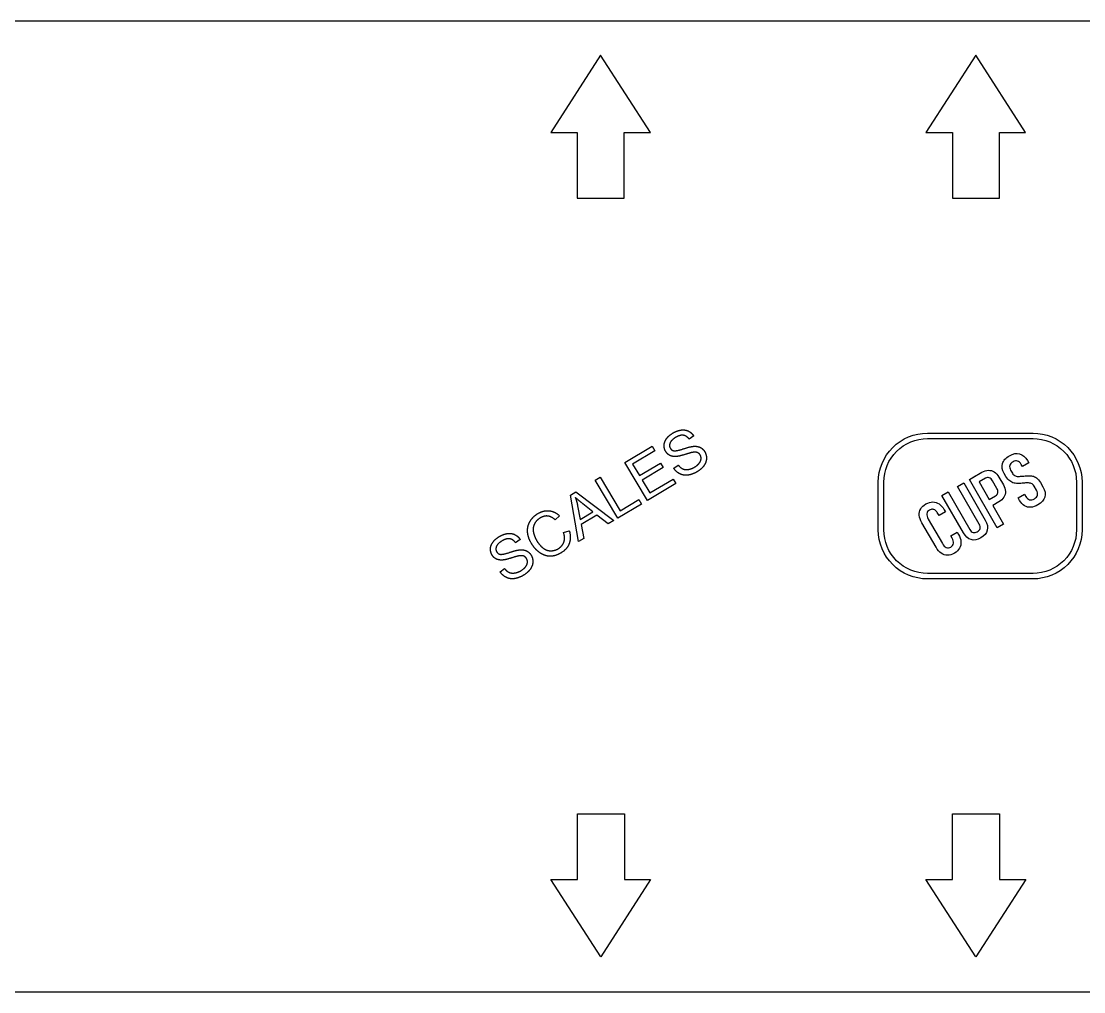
# Model space of a CAD drawing. Header units: millimetres. Extents: x -213 to 212, y 0 to 88.
# Drawn here: x -0.5 to 95.8, y 0 to 88 of the extents above; entities that cross this region are included whole.
import ezdxf

# ---------------------------------------------------------------- set-up
doc = ezdxf.new("R2010")
doc.units = ezdxf.units.MM
doc.header["$MEASUREMENT"] = 0
doc.layers.get('0').update_dxf_attribs({"color": 250})
doc.layers.add('1', color=1, linetype='Continuous')

msp = doc.modelspace()

# ---------------------------------------------------------------- linework, layer by layer
msp.add_lwpolyline([(-213, 88), (-213, 0), (212, 0), (212, 88)], close=True)
at = {"layer": '1'}
for p, q in [((60.457, 50.398), (60.04, 50.105)), ((81.623, 50.652), (91.2, 50.652)), ((81.623, 50.152), (91.2, 50.152)), ((90.686, 48.173), (90.818, 47.945)), ((58.638, 47.465), (59.045, 47.758)), ((89.167, 47.304), (89.325, 47.031)), ((90.247, 47.615), (90.129, 47.82)), ((90.818, 47.945), (90.247, 47.615)), ((85.429, 46.445), (86, 46.775)), ((87.953, 42.073), (85.429, 46.445)), ((85.745, 46.628), (86.559, 47.098)), ((85.745, 46.628), (85.745, 46.628)), ((86.884, 46.564), (86.313, 46.234)), ((86.313, 46.234), (87.233, 44.64)), ((87.921, 45.643), (87.534, 46.313)), ((88.112, 46.659), (88.513, 45.965)), ((88.738, 46.728), (88.592, 46.98)), ((77.179, 41.875), (77.179, 46.209)), ((77.679, 41.875), (77.679, 46.209)), ((82.927, 45.001), (83.498, 45.331)), ((83.498, 45.331), (85.469, 41.917)), ((84.346, 45.82), (84.918, 46.15)), ((86.317, 42.407), (84.346, 45.82)), ((84.918, 46.15), (86.874, 42.761)), ((91.517, 45.469), (91.297, 45.851)), ((91.87, 46.178), (92.101, 45.778)), ((95.144, 46.209), (95.144, 41.875)), ((95.644, 46.209), (95.644, 41.875)), ((84.884, 41.612), (82.927, 45.001)), ((87.233, 44.64), (87.804, 44.97)), ((88.105, 44.422), (87.545, 44.099)), ((89.862, 44.774), (90.433, 45.104)), ((89.987, 44.558), (89.862, 44.774)), ((90.433, 45.104), (90.546, 44.909)), ((49.929, 44.053), (50.153, 42.82)), ((50.153, 42.82), (51.317, 43.515)), ((51.317, 43.515), (50.391, 44.252)), ((82.686, 43.182), (82.578, 43.368)), ((83.263, 43.515), (82.686, 43.182)), ((83.156, 43.702), (83.263, 43.515)), ((87.545, 44.099), (88.525, 42.403)), ((48.274, 43.167), (47.89, 42.795)), ((82.408, 40.303), (81.125, 42.525)), ((81.702, 42.858), (82.985, 40.636)), ((88.525, 42.403), (87.953, 42.073)), ((48.647, 41.642), (49.17, 41.799)), ((83.755, 41.329), (84.333, 41.663)), ((84.333, 41.663), (84.44, 41.476)), ((44.719, 41.012), (44.302, 40.719)), ((83.863, 41.143), (83.755, 41.329)), ((42.9, 38.078), (43.307, 38.371)), ((91.2, 37.932), (81.623, 37.932)), ((91.2, 37.432), (81.623, 37.432))]:
    msp.add_line(p, q, dxfattribs=at)
for points in [[(52.009, 84.921), (47.488, 77.905), (49.897, 77.905), (49.897, 71.965), (54.151, 71.965), (54.151, 77.905), (56.532, 77.905)], [(83.897, 71.965), (88.151, 71.965), (88.151, 77.905), (90.532, 77.905), (86.009, 84.921), (81.488, 77.905), (83.897, 77.905)], [(56.26, 44.55), (54.211, 47.985), (56.695, 49.467), (56.936, 49.061), (54.907, 47.851), (55.535, 46.799), (57.435, 47.932), (57.676, 47.529), (55.775, 46.396), (56.473, 45.226), (58.582, 46.484), (58.823, 46.079)], [(53.562, 42.941), (51.514, 46.376), (51.968, 46.648), (53.775, 43.618), (55.467, 44.627), (55.709, 44.221)], [(50.003, 40.818), (49.273, 45.04), (49.763, 45.332), (53.218, 42.736), (52.7, 42.427), (51.679, 43.228), (50.242, 42.371), (50.486, 41.106)], [(56.54, 10.187), (52.018, 3.17), (47.496, 10.187), (49.906, 10.187), (49.906, 16.127), (54.16, 16.127), (54.16, 10.187)], [(81.496, 10.187), (83.906, 10.187), (83.906, 16.127), (88.16, 16.127), (88.16, 10.187), (90.54, 10.187), (86.018, 3.17)]]:
    msp.add_lwpolyline(points, close=True, dxfattribs=at)
for points, degree in [([(57.766, 49.561), (57.779, 49.875), (57.993, 50.161)], 2), ([(57.993, 50.161), (58.206, 50.448), (58.553, 50.655)], 2), ([(58.811, 50.265), (58.398, 50.019), (58.3, 49.755)], 2), ([(58.553, 50.655), (58.935, 50.882), (59.3, 50.933)], 2), ([(59.509, 50.456), (59.207, 50.501), (58.811, 50.265)], 2), ([(59.3, 50.933), (59.665, 50.984), (59.965, 50.839)], 2), ([(60.04, 50.105), (59.811, 50.41), (59.509, 50.456)], 2), ([(59.965, 50.839), (60.264, 50.694), (60.457, 50.398)], 2), ([(78.48, 49.351), (79.314, 50.184), (80.444, 50.652), (81.623, 50.652)], 3), ([(78.834, 48.997), (79.574, 49.737), (80.576, 50.152), (81.623, 50.152)], 3), ([(91.2, 50.652), (92.379, 50.652), (93.509, 50.184), (94.342, 49.351)], 3), ([(91.2, 50.152), (92.247, 50.152), (93.249, 49.737), (93.989, 48.997)], 3), ([(57.909, 48.987), (57.753, 49.247), (57.766, 49.561)], 2), ([(58.3, 49.755), (58.201, 49.492), (58.329, 49.278)], 2), ([(58.329, 49.278), (58.439, 49.093), (58.644, 49.053)], 2), ([(58.644, 49.053), (58.846, 49.012), (59.475, 49.217)], 2), ([(59.475, 49.217), (60.104, 49.423), (60.367, 49.452)], 2), ([(60.367, 49.452), (60.749, 49.493), (61.018, 49.366)], 2), ([(61.018, 49.366), (61.288, 49.239), (61.453, 48.962)], 2), ([(77.179, 46.209), (77.179, 47.387), (77.647, 48.518), (78.48, 49.351)], 3), ([(94.342, 49.351), (95.176, 48.518), (95.644, 47.387), (95.644, 46.209)], 3), ([(58.284, 48.631), (58.05, 48.75), (57.909, 48.987)], 2), ([(58.842, 48.53), (58.519, 48.512), (58.284, 48.631)], 2), ([(59.633, 48.711), (59.092, 48.542), (58.842, 48.53)], 2), ([(60.345, 48.908), (60.174, 48.88), (59.633, 48.711)], 2), ([(60.775, 48.89), (60.609, 48.955), (60.345, 48.908)], 2), ([(61.037, 48.664), (60.94, 48.825), (60.775, 48.89)], 2), ([(60.945, 47.923), (61.098, 48.119), (61.115, 48.311)], 2), ([(61.115, 48.311), (61.132, 48.504), (61.037, 48.664)], 2), ([(61.604, 48.352), (61.592, 48.016), (61.378, 47.706)], 2), ([(61.453, 48.962), (61.616, 48.688), (61.604, 48.352)], 2), ([(77.679, 46.209), (77.679, 47.255), (78.094, 48.258), (78.834, 48.997)], 3), ([(88.432, 47.89), (88.514, 48.17), (88.725, 48.408), (89.066, 48.605)], 3), ([(89.066, 48.605), (89.398, 48.797), (89.705, 48.855), (89.984, 48.778)], 3), ([(89.8, 48.119), (89.673, 48.158), (89.535, 48.134), (89.387, 48.049)], 3), ([(89.984, 48.778), (90.262, 48.704), (90.496, 48.502), (90.686, 48.173)], 3), ([(93.989, 48.997), (94.729, 48.258), (95.144, 47.255), (95.144, 46.209)], 3), ([(59.195, 46.96), (58.853, 47.126), (58.638, 47.465)], 2), ([(59.045, 47.758), (59.229, 47.519), (59.439, 47.42)], 2), ([(59.439, 47.42), (59.649, 47.321), (59.944, 47.359)], 2), ([(59.944, 47.359), (60.239, 47.397), (60.532, 47.571)], 2), ([(60.532, 47.571), (60.792, 47.726), (60.945, 47.923)], 2), ([(61.378, 47.706), (61.164, 47.396), (60.796, 47.176)], 2), ([(86.559, 47.098), (86.766, 47.217), (86.964, 47.279), (87.153, 47.285)], 3), ([(87.153, 47.285), (87.345, 47.291), (87.522, 47.241), (87.685, 47.135)], 3), ([(88.592, 46.98), (88.404, 47.307), (88.35, 47.611), (88.432, 47.89)], 3), ([(89.092, 47.718), (89.056, 47.591), (89.081, 47.453), (89.167, 47.304)], 3), ([(89.387, 48.049), (89.228, 47.957), (89.13, 47.847), (89.092, 47.718)], 3), ([(90.129, 47.82), (90.036, 47.98), (89.926, 48.08), (89.8, 48.119)], 3), ([(59.934, 46.846), (59.537, 46.794), (59.195, 46.96)], 2), ([(60.796, 47.176), (60.33, 46.898), (59.934, 46.846)], 2), ([(87.232, 46.6), (87.118, 46.644), (87.002, 46.632), (86.884, 46.564)], 3), ([(87.534, 46.313), (87.448, 46.462), (87.348, 46.557), (87.232, 46.6)], 3), ([(87.685, 47.135), (87.847, 47.03), (87.989, 46.872), (88.112, 46.659)], 3), ([(89.085, 46.315), (88.959, 46.408), (88.843, 46.546), (88.738, 46.728)], 3), ([(89.48, 46.13), (89.341, 46.162), (89.21, 46.224), (89.085, 46.315)], 3), ([(89.325, 47.031), (89.399, 46.902), (89.491, 46.818), (89.6, 46.776)], 3), ([(89.6, 46.776), (89.708, 46.737), (89.828, 46.721), (89.961, 46.728)], 3), ([(89.961, 46.728), (90.094, 46.738), (90.233, 46.75), (90.377, 46.764)], 3), ([(90.377, 46.764), (90.506, 46.777), (90.635, 46.786), (90.766, 46.792)], 3), ([(90.766, 46.792), (90.897, 46.801), (91.027, 46.791), (91.155, 46.764)], 3), ([(91.155, 46.764), (91.284, 46.74), (91.408, 46.682), (91.528, 46.59)], 3), ([(91.528, 46.59), (91.649, 46.5), (91.763, 46.363), (91.87, 46.178)], 3), ([(88.011, 45.25), (88.033, 45.37), (88.003, 45.501), (87.921, 45.643)], 3), ([(88.513, 45.965), (88.632, 45.758), (88.695, 45.559), (88.701, 45.368)], 3), ([(88.701, 45.368), (88.71, 45.177), (88.663, 45.001), (88.562, 44.838)], 3), ([(89.896, 46.09), (89.757, 46.086), (89.618, 46.1), (89.48, 46.13)], 3), ([(90.313, 46.118), (90.177, 46.103), (90.038, 46.094), (89.896, 46.09)], 3), ([(90.704, 46.142), (90.579, 46.14), (90.449, 46.132), (90.313, 46.118)], 3), ([(91.042, 46.085), (90.941, 46.126), (90.828, 46.145), (90.704, 46.142)], 3), ([(91.297, 45.851), (91.229, 45.97), (91.143, 46.048), (91.042, 46.085)], 3), ([(91.606, 45.032), (91.638, 45.165), (91.609, 45.311), (91.517, 45.469)], 3), ([(92.101, 45.778), (92.292, 45.448), (92.348, 45.141), (92.271, 44.858)], 3), ([(50.391, 44.252), (49.969, 44.588), (49.723, 44.819)], 2), ([(49.723, 44.819), (49.854, 44.45), (49.929, 44.053)], 2), ([(81.493, 44.233), (81.71, 44.358), (81.919, 44.42), (82.12, 44.419)], 3), ([(82.12, 44.419), (82.323, 44.418), (82.512, 44.358), (82.686, 44.236)], 3), ([(87.804, 44.97), (87.923, 45.038), (87.992, 45.132), (88.011, 45.25)], 3), ([(88.562, 44.838), (88.462, 44.679), (88.309, 44.54), (88.105, 44.422)], 3), ([(90.435, 44.067), (90.263, 44.174), (90.114, 44.337), (89.987, 44.558)], 3), ([(90.546, 44.909), (90.638, 44.75), (90.75, 44.652), (90.884, 44.615)], 3), ([(90.884, 44.615), (91.019, 44.58), (91.166, 44.609), (91.324, 44.7)], 3), ([(91.324, 44.7), (91.478, 44.789), (91.572, 44.9), (91.606, 45.032)], 3), ([(92.271, 44.858), (92.192, 44.578), (91.984, 44.34), (91.645, 44.144)], 3), ([(45.611, 42.654), (45.866, 43.088), (46.321, 43.359)], 2), ([(46.321, 43.359), (46.836, 43.666), (47.344, 43.613)], 2), ([(47.344, 43.613), (47.852, 43.561), (48.274, 43.167)], 2), ([(80.894, 43.202), (80.878, 43.414), (80.92, 43.608), (81.019, 43.783)], 3), ([(81.019, 43.783), (81.121, 43.96), (81.279, 44.11), (81.493, 44.233)], 3), ([(81.575, 43.342), (81.555, 43.2), (81.598, 43.039), (81.702, 42.858)], 3), ([(81.815, 43.677), (81.676, 43.597), (81.596, 43.486), (81.575, 43.342)], 3), ([(82.09, 43.748), (82.001, 43.755), (81.909, 43.731), (81.815, 43.677)], 3), ([(82.352, 43.642), (82.269, 43.707), (82.182, 43.742), (82.09, 43.748)], 3), ([(82.578, 43.368), (82.509, 43.488), (82.433, 43.58), (82.352, 43.642)], 3), ([(82.686, 44.236), (82.863, 44.116), (83.019, 43.938), (83.156, 43.702)], 3), ([(90.997, 43.926), (90.792, 43.915), (90.605, 43.962), (90.435, 44.067)], 3), ([(91.645, 44.144), (91.416, 44.012), (91.2, 43.94), (90.997, 43.926)], 3), ([(45.39, 41.7), (45.357, 42.221), (45.611, 42.654)], 2), ([(45.995, 42.379), (45.842, 42.031), (45.925, 41.647)], 2), ([(46.543, 42.964), (46.147, 42.728), (45.995, 42.379)], 2), ([(47.217, 43.134), (46.888, 43.17), (46.543, 42.964)], 2), ([(47.89, 42.795), (47.547, 43.099), (47.217, 43.134)], 2), ([(81.125, 42.525), (80.987, 42.763), (80.91, 42.989), (80.894, 43.202)], 3), ([(86.398, 42.009), (86.427, 42.13), (86.4, 42.263), (86.317, 42.407)], 3), ([(86.874, 42.761), (87.066, 42.428), (87.127, 42.124), (87.057, 41.848)], 3), ([(42.815, 41.268), (43.197, 41.496), (43.562, 41.547)], 2), ([(43.562, 41.547), (43.927, 41.598), (44.227, 41.452)], 2), ([(44.227, 41.452), (44.527, 41.307), (44.719, 41.012)], 2), ([(45.743, 40.641), (45.423, 41.178), (45.39, 41.7)], 2), ([(45.925, 41.647), (46.008, 41.263), (46.211, 40.923)], 2), ([(48.679, 40.775), (48.812, 41.153), (48.647, 41.642)], 2), ([(49.17, 41.799), (49.361, 41.153), (49.165, 40.638)], 2), ([(78.48, 38.733), (77.647, 39.566), (77.179, 40.697), (77.179, 41.875)], 3), ([(78.834, 39.087), (78.094, 39.826), (77.679, 40.829), (77.679, 41.875)], 3), ([(84.44, 41.476), (84.577, 41.24), (84.653, 41.015), (84.669, 40.802)], 3), ([(85.58, 40.995), (85.308, 41.073), (85.076, 41.279), (84.884, 41.612)], 3), ([(85.469, 41.917), (85.552, 41.773), (85.652, 41.683), (85.77, 41.646)], 3), ([(85.77, 41.646), (85.888, 41.613), (86.014, 41.635), (86.148, 41.713)], 3), ([(86.148, 41.713), (86.287, 41.792), (86.37, 41.891), (86.398, 42.009)], 3), ([(87.057, 41.848), (86.988, 41.573), (86.792, 41.343), (86.47, 41.156)], 3), ([(95.144, 41.875), (95.144, 40.829), (94.729, 39.826), (93.989, 39.087)], 3), ([(95.644, 41.875), (95.644, 40.697), (95.176, 39.566), (94.342, 38.733)], 3), ([(42.028, 40.174), (42.041, 40.488), (42.255, 40.775)], 2), ([(42.255, 40.775), (42.468, 41.061), (42.815, 41.268)], 2), ([(43.073, 40.878), (42.661, 40.632), (42.562, 40.369)], 2), ([(43.771, 41.069), (43.469, 41.114), (43.073, 40.878)], 2), ([(44.302, 40.719), (44.073, 41.024), (43.771, 41.069)], 2), ([(46.474, 39.828), (46.037, 40.149), (45.743, 40.641)], 2), ([(46.211, 40.923), (46.472, 40.485), (46.795, 40.234)], 2), ([(48.163, 40.169), (48.545, 40.396), (48.679, 40.775)], 2), ([(49.165, 40.638), (48.969, 40.122), (48.433, 39.802)], 2), ([(82.985, 40.636), (83.088, 40.458), (83.206, 40.341), (83.339, 40.287)], 3), ([(83.749, 40.327), (83.889, 40.408), (83.969, 40.52), (83.988, 40.662)], 3), ([(83.988, 40.662), (84.008, 40.804), (83.966, 40.964), (83.863, 41.143)], 3), ([(84.669, 40.802), (84.687, 40.591), (84.645, 40.397), (84.544, 40.221)], 3), ([(86.47, 41.156), (86.149, 40.971), (85.852, 40.917), (85.58, 40.995)], 3), ([(42.171, 39.6), (42.016, 39.86), (42.028, 40.174)], 2), ([(42.546, 39.244), (42.312, 39.363), (42.171, 39.6)], 2), ([(42.562, 40.369), (42.464, 40.105), (42.591, 39.892)], 2), ([(42.591, 39.892), (42.701, 39.707), (42.906, 39.667)], 2), ([(42.906, 39.667), (43.108, 39.626), (43.737, 39.831)], 2), ([(43.737, 39.831), (44.366, 40.036), (44.629, 40.065)], 2), ([(44.607, 39.521), (44.436, 39.493), (43.895, 39.324)], 2), ([(45.037, 39.503), (44.871, 39.568), (44.607, 39.521)], 2), ([(44.629, 40.065), (45.011, 40.106), (45.28, 39.979)], 2), ([(45.299, 39.277), (45.202, 39.438), (45.037, 39.503)], 2), ([(45.28, 39.979), (45.55, 39.852), (45.715, 39.576)], 2), ([(45.715, 39.576), (45.878, 39.301), (45.866, 38.965)], 2), ([(47.394, 39.489), (46.912, 39.508), (46.474, 39.828)], 2), ([(46.795, 40.234), (47.117, 39.983), (47.483, 39.982)], 2), ([(48.433, 39.802), (47.877, 39.471), (47.394, 39.489)], 2), ([(47.483, 39.982), (47.849, 39.981), (48.163, 40.169)], 2), ([(82.877, 39.768), (82.701, 39.888), (82.544, 40.066), (82.408, 40.303)], 3), ([(83.443, 39.585), (83.242, 39.587), (83.053, 39.648), (82.877, 39.768)], 3), ([(83.339, 40.287), (83.474, 40.234), (83.61, 40.247), (83.749, 40.327)], 3), ([(84.07, 39.771), (83.855, 39.647), (83.646, 39.585), (83.443, 39.585)], 3), ([(84.544, 40.221), (84.444, 40.046), (84.286, 39.896), (84.07, 39.771)], 3), ([(43.104, 39.143), (42.781, 39.125), (42.546, 39.244)], 2), ([(43.895, 39.324), (43.354, 39.156), (43.104, 39.143)], 2), ([(44.794, 38.185), (45.054, 38.34), (45.207, 38.536)], 2), ([(45.207, 38.536), (45.36, 38.732), (45.377, 38.925)], 2), ([(45.377, 38.925), (45.394, 39.117), (45.299, 39.277)], 2), ([(45.866, 38.965), (45.854, 38.629), (45.64, 38.319)], 2), ([(81.623, 37.432), (80.444, 37.432), (79.314, 37.9), (78.48, 38.733)], 3), ([(81.623, 37.932), (80.576, 37.932), (79.574, 38.347), (78.834, 39.087)], 3), ([(93.989, 39.087), (93.249, 38.347), (92.247, 37.932), (91.2, 37.932)], 3), ([(94.342, 38.733), (93.509, 37.9), (92.379, 37.432), (91.2, 37.432)], 3), ([(43.457, 37.573), (43.115, 37.739), (42.9, 38.078)], 2), ([(43.307, 38.371), (43.491, 38.132), (43.701, 38.033)], 2), ([(44.196, 37.459), (43.799, 37.407), (43.457, 37.573)], 2), ([(43.701, 38.033), (43.911, 37.934), (44.206, 37.972)], 2), ([(45.058, 37.789), (44.592, 37.511), (44.196, 37.459)], 2), ([(44.206, 37.972), (44.501, 38.01), (44.794, 38.185)], 2), ([(45.64, 38.319), (45.426, 38.009), (45.058, 37.789)], 2)]:
    msp.add_open_spline(points, degree=degree, dxfattribs=at)

doc.saveas('drawing.dxf')
